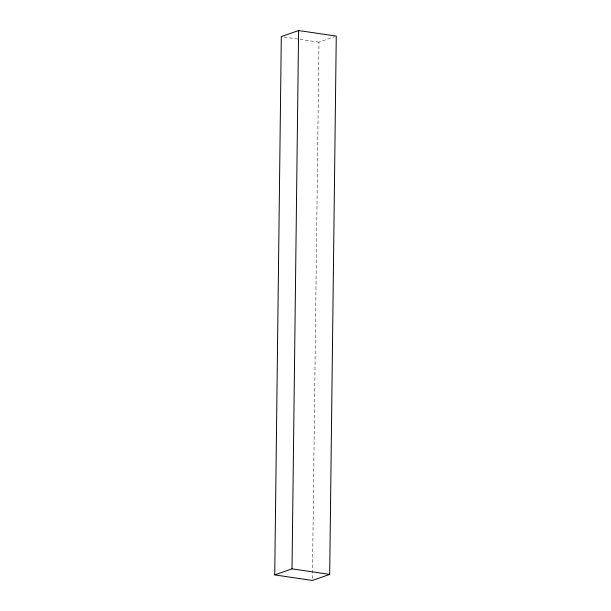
<?xml version="1.0" encoding="UTF-8"?>
<svg xmlns="http://www.w3.org/2000/svg" width="611" height="611" viewBox="0 0 611 611"><rect width="100%" height="100%" fill="white"/><g stroke="black" fill="none" stroke-linecap="round" stroke-linejoin="round"><path stroke-width="0.46" stroke-dasharray="3.06 2.29" d="M312.427 578.541L318.98 42.151L334.538 36.698M284.138 37.027L318.98 42.151"/><path stroke-width="0.92" d="M274.736 574.905L281.312 36.607L298.596 30.55L336.264 36.095L329.688 574.393L312.404 580.45L274.736 574.905L292.02 568.849L329.688 574.393M292.02 568.849L298.596 30.55"/></g></svg>
